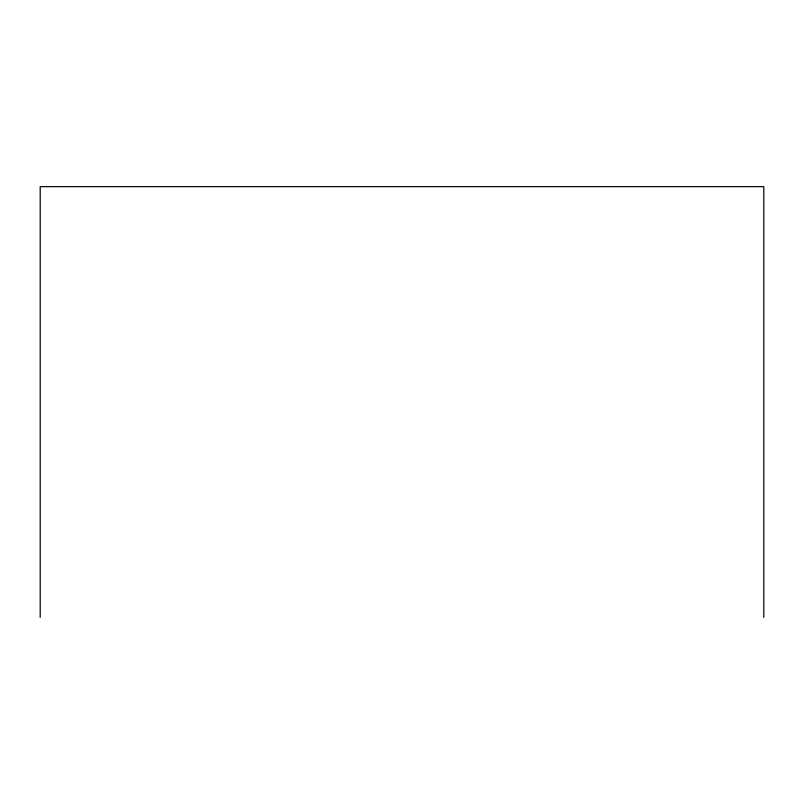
<?xml version="1.0" encoding="UTF-8"?>
<svg xmlns="http://www.w3.org/2000/svg" width="804" height="804" viewBox="0 0 804 804"><rect width="100%" height="100%" fill="white"/><g stroke="black" fill="none" stroke-linecap="round" stroke-linejoin="round"><path stroke-width="1.21" d="M763.8 617.351L763.8 186.649L40.2 186.649L40.2 617.351"/></g></svg>
